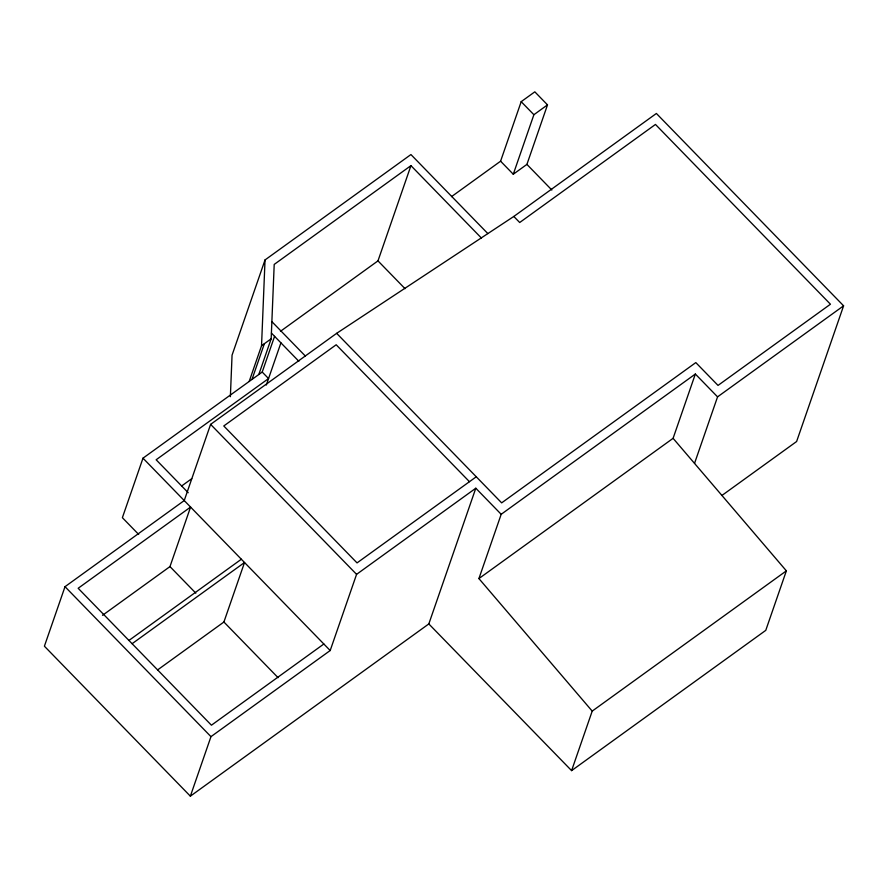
<?xml version="1.0" encoding="UTF-8"?>
<svg xmlns="http://www.w3.org/2000/svg" width="888" height="888" viewBox="0 0 888 888"><rect width="100%" height="100%" fill="white"/><g stroke="black" fill="none" stroke-linecap="round" stroke-linejoin="round"><path stroke-width="1.33" d="M230.369 396.692L232.057 355.167L265.035 259.94L410.933 154.556L487.845 233.588M249.173 381.463L261.538 345.754L265.035 259.94M258.808 374.503L271.173 338.794L274.203 264.424L410.944 165.645L481.44 238.073M721.955 495.437L796.614 441.514L843.6 305.816L656.387 113.464L513.808 216.461L336.652 333.333L210.611 424.375L184.238 500.555L65.013 586.679L44.4 646.198L190.365 796.17L428.815 623.92L475.802 488.222L501.187 514.296L478.921 578.576L592.207 711.11L571.595 770.629L428.815 623.92M274.581 336.341L262.215 372.05L142.99 458.175L122.378 517.682L138.683 534.443M102.52 615.317L169.974 566.588L190.576 507.07L78.166 588.278L211.433 725.207L323.854 644M251.992 379.431L264.358 343.723M266.311 385.037L280.919 342.857M157.587 669.929L223.909 622.011L244.522 562.504L132.112 643.7M190.365 796.17L210.967 736.652L330.192 650.527L356.576 574.347L475.802 488.222M280.464 331.313L377.977 260.872L410.944 165.645M500.588 161.194L521.189 101.676L534.82 91.83L547.508 104.873L526.906 164.391L513.275 174.237L500.588 161.194L451.537 196.625M513.275 174.237L533.888 114.719L547.508 104.873M478.921 578.576L673.093 438.317L695.348 374.037L717.56 396.858L694.527 463.392M673.093 438.317L786.368 570.851L765.767 630.358L571.595 770.629M261.538 345.754L271.173 338.794M181.629 485.991L191.741 478.688M128.938 640.448L241.347 559.24M476.268 476.778L357.043 562.903L223.776 425.974L336.186 344.766L469.452 481.696M501.187 514.296L695.348 374.037M717.56 396.858L843.6 305.816M592.207 711.11L786.368 570.851M521.189 101.676L533.888 114.719M526.906 164.391L551.848 190.021M513.808 216.461L519.702 222.511L655.466 124.442L830.447 304.218L718.026 385.414L695.815 362.593L501.653 502.863L336.652 333.333M377.977 260.872L405.039 288.678M271.872 321.634L305.394 356.088M271.406 333.078L298.845 361.272M262.215 372.05L268.553 378.566L156.144 459.773L188.223 492.729M210.611 424.375L356.576 574.347M142.99 458.175L330.192 650.527M169.974 566.588L195.837 593.162M223.909 622.011L278.088 677.677M65.013 586.679L210.967 736.652"/></g></svg>
